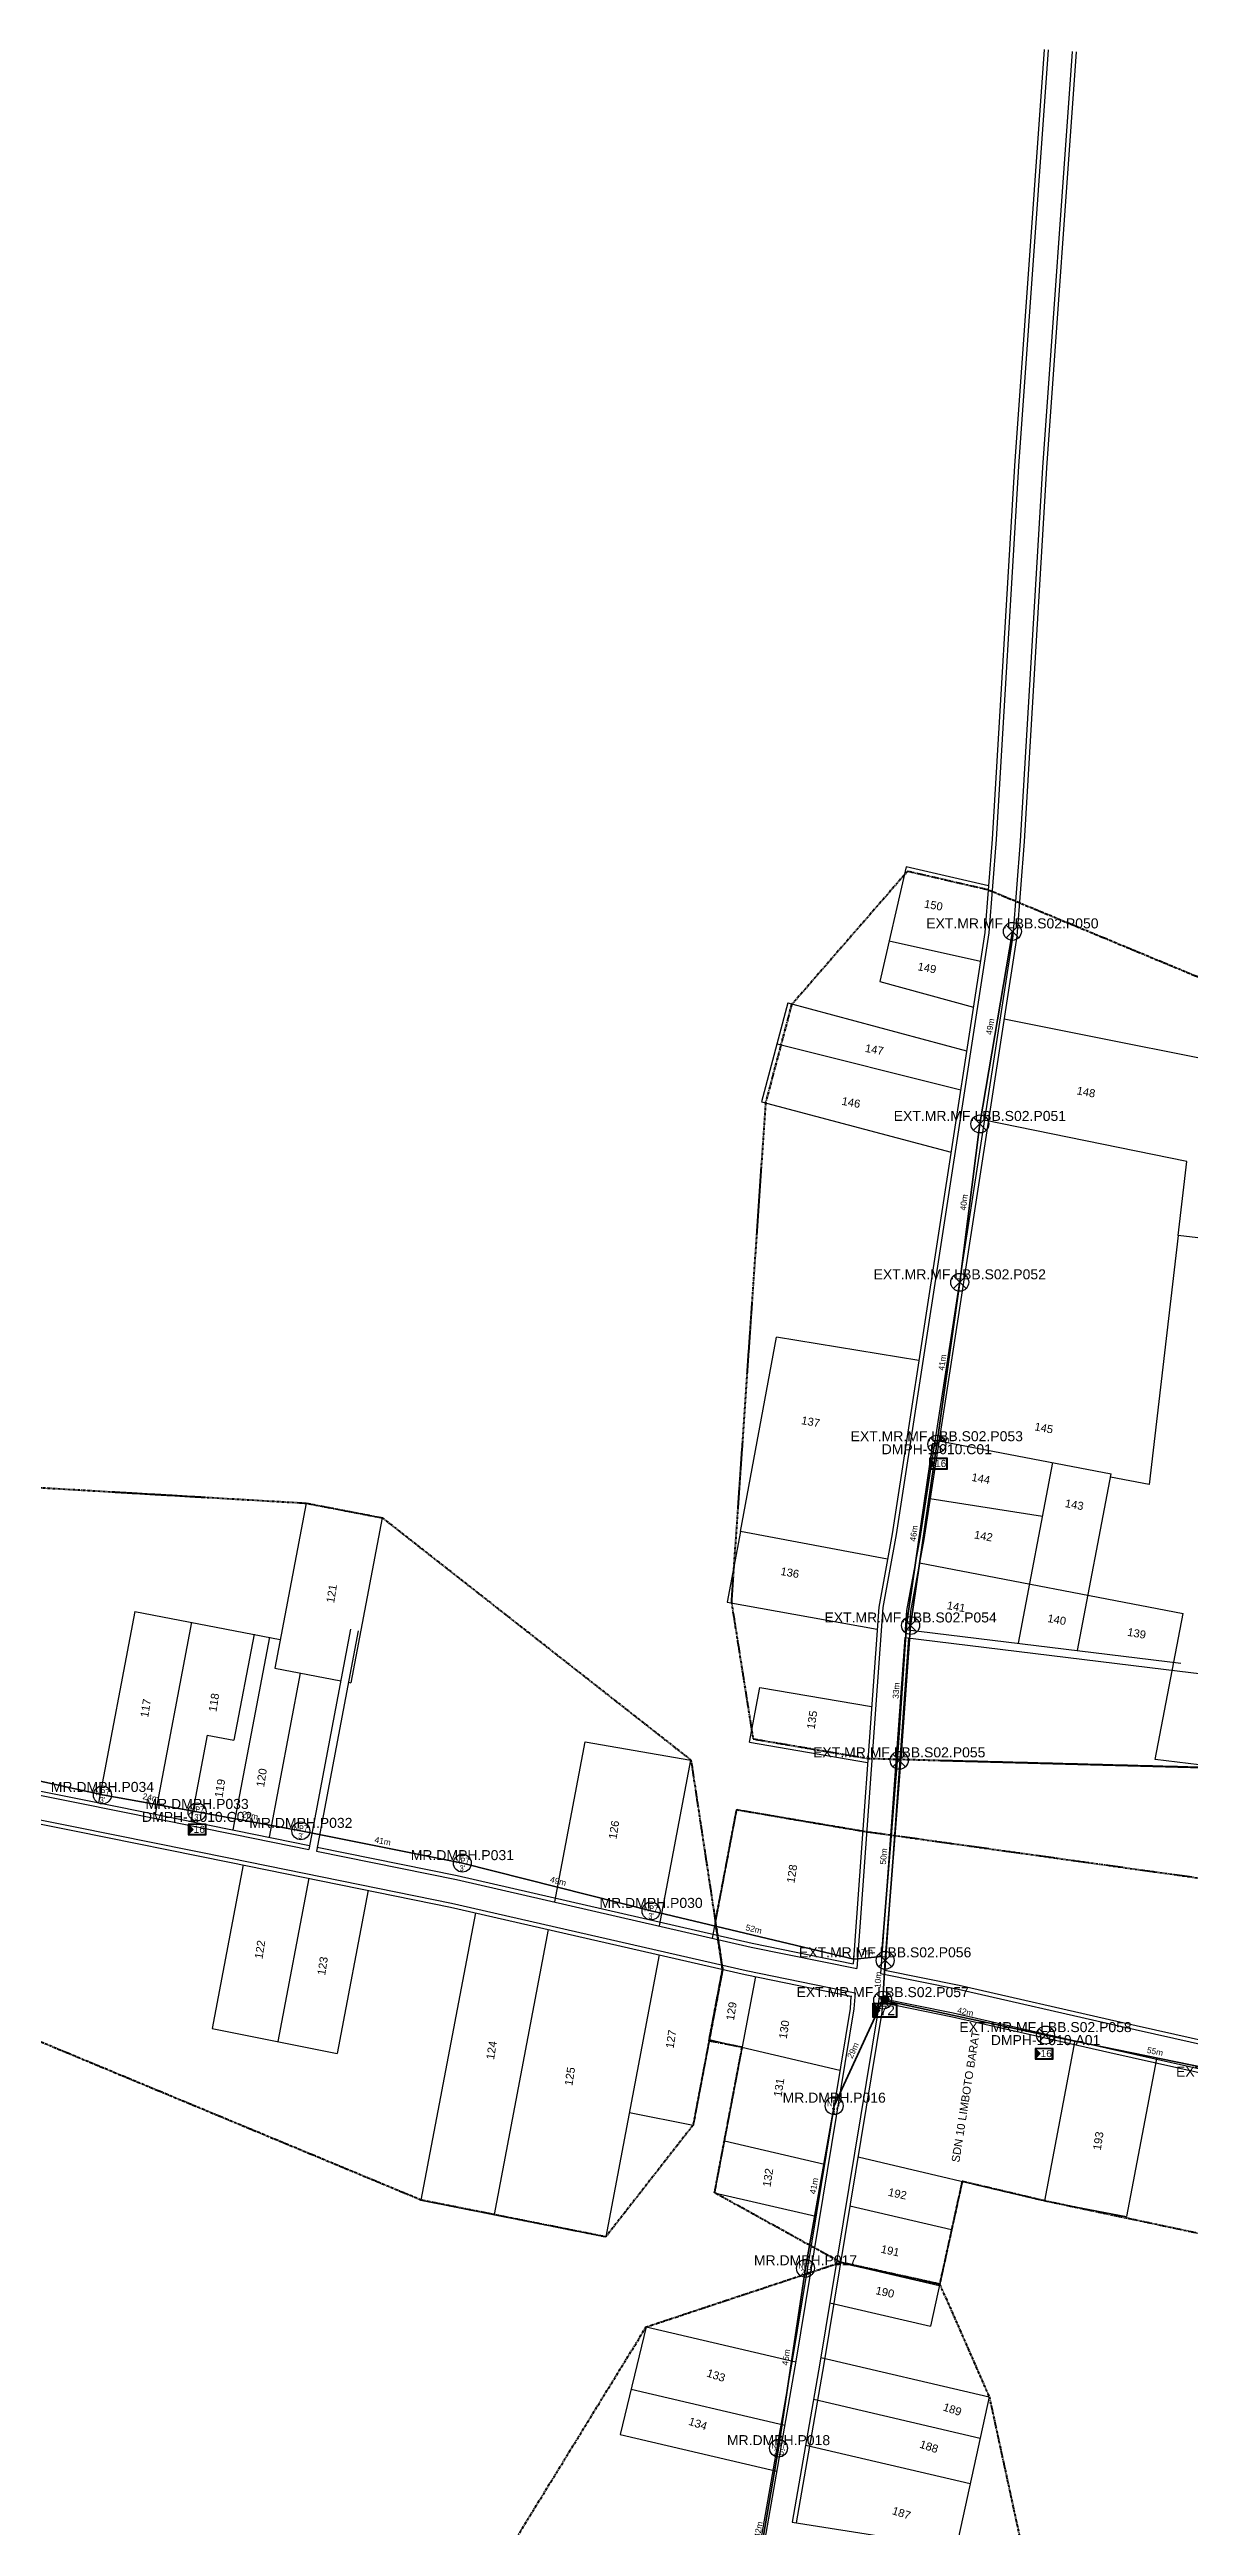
# Model space of a CAD drawing. Header units: metres. Extents: x 13679654 to 13688052, y 67972 to 70803.
# Drawn here: x 13681620 to 13681905, y 69508 to 70127 of the extents above; entities that cross this region are included whole.
import ezdxf
from ezdxf.enums import TextEntityAlignment as Align

# ---------------------------------------------------------------- set-up
doc = ezdxf.new("R2010")
doc.units = ezdxf.units.M
doc.header["$MEASUREMENT"] = 0
doc.linetypes.add('PHANTOM2', pattern=[1.25, 0.625, -0.125, 0.125, -0.125, 0.125, -0.125])
for name, color, linetype in [('Base Map', 251, 'Continuous'), ('EXISTING POLE', 16, 'Continuous'), ('FAT', 30, 'Continuous'), ('FAT DWG', 1, 'Continuous'), ('FDT DWG', 12, 'Continuous'), ('Home Number', 6, 'Continuous'), ('NEW POLE 7-2.5', 6, 'Continuous'), ('NEW POLE 7-3', 4, 'Continuous'), ('SPAN CABLE', 3, 'Continuous')]:
    doc.layers.add(name, color=color, linetype=linetype)
for name, color, linetype, lineweight in [('FAT AREA FDT 1', 134, 'PHANTOM2', 40), ('SLING WIRE', 4, 'Continuous', 35), ('XXX.XXX - Cable Line A (FO Cable 24C_2T) - AE', 3, 'Continuous', 35), ('XXX.XXX - Cable Line C (FO Cable 48C_2T) - AE', 192, 'Continuous', 35)]:
    doc.layers.add(name, color=color, linetype=linetype, lineweight=lineweight)
doc.styles.get("Standard").update_dxf_attribs({"font": 'arial.ttf'})
doc.styles.add('Title Block 3', font='dgn003.shx')
doc.dimstyles.new('EMR', dxfattribs={"dimtxt": 1.5, "dimasz": 0.18, "dimexe": 0.18, "dimexo": 0.0625, "dimgap": 0.09, "dimtad": 0, "dimdec": 0, "dimzin": 0, "dimdsep": 46, "dimtxsty": 'Standard', "dimcen": 0.09, "dimse1": 1, "dimse2": 1, "dimsd1": 1, "dimsd2": 1, "dimadec": 0, "dimazin": 0, "dimtfac": 1, "dimtdec": 0, "dimtofl": 0, "dimtmove": 0, "dimatfit": 3, "dimfxl": 1, "dimtolj": 1, "dimtzin": 0, "dimarcsym": 0})

# ---------------------------------------------------------------- blocks, each defined once
blk = doc.blocks.new('*U7')
h = blk.add_hatch(color=2)
h.dxf.hatch_style = 1
h.paths.add_polyline_path([(0.25, 2), (0.25, -2), (2.1, 0)])
h = blk.add_hatch(color=256)
h.dxf.hatch_style = 1
h.paths.add_polyline_path([(2.53, 3.47, 1), (4.97, 3.47, 1)])
for points in [[(0, 2.25), (7.5, 2.25), (7.5, -2.25), (0, -2.25)], [(0.25, 2), (7.25, 2), (7.25, -2), (0.25, -2)]]:
    blk.add_lwpolyline(points, close=True)
at = {"color": 2}
blk.add_lwpolyline([(0.25, 2), (0.25, -2), (2.1, 0)], close=True, dxfattribs=at)
blk.add_circle((3.75, 3.47), 1.22)
at = {"color": 7}
blk.add_attdef('FDT', text='', height=3, dxfattribs=at).set_placement((4.5, 0), align=Align.MIDDLE_CENTER)
blk = doc.blocks.new('*U11')
h = blk.add_hatch(color=2)
h.dxf.hatch_style = 1
h.paths.add_polyline_path([(0.2, -2), (0.2, 2), (2.1, 0)])
for points in [[(0, -2.3), (7.5, -2.3), (7.5, 2.2), (0, 2.2)], [(0.2, -2), (7.2, -2), (7.2, 2), (0.2, 2)]]:
    blk.add_lwpolyline(points, close=True)
at = {"color": 2}
blk.add_lwpolyline([(0.2, -2), (0.2, 2), (2.1, 0)], close=True, dxfattribs=at)
at = {"color": 7}
blk.add_attdef('FAT', text='', height=3, rotation=360, dxfattribs=at).set_placement((4.7, 0), align=Align.MIDDLE_CENTER)
blk.add_attdef('FAT_ID', text='', height=3, rotation=360, dxfattribs=at).set_placement((0, -4.5), align=Align.MIDDLE_LEFT)
blk = doc.blocks.new('*U14')
at = {"color": 0, "linetype": 'ByBlock', "lineweight": -2}
for points in [[(-1.58, 1.58), (1.58, -1.58)], [(-1.58, -1.58), (1.58, 1.58)]]:
    blk.add_lwpolyline(points, dxfattribs=at)
blk.add_circle((0, 0), 2.24, dxfattribs=at)
blk = doc.blocks.new('*U16')
at = {"color": 0, "linetype": 'ByBlock', "lineweight": -2}
blk.add_circle((0, 0), 2.24, dxfattribs=at)
at = {"color": 0, "linetype": 'ByBlock', "lineweight": -2, "style": 'Title Block 3', "width": 0.799091}
for s, p in [('NP7', (0, 0.62)), ("2.5'", (0.28, -1.02))]:
    blk.add_text(s, height=1.488, dxfattribs=at).set_placement(p, align=Align.MIDDLE_CENTER)
blk = doc.blocks.new('*U13')
at = {"color": 0, "linetype": 'ByBlock', "lineweight": -2}
blk.add_circle((0, 0), 2.24, dxfattribs=at)
at = {"color": 0, "linetype": 'ByBlock', "lineweight": -2, "style": 'Title Block 3', "width": 0.799091}
for s, p in [('NP7', (0, 0.62)), ("3'", (0, -1.27))]:
    blk.add_text(s, height=1.488, dxfattribs=at).set_placement(p, align=Align.MIDDLE_CENTER)
blk = doc.blocks.new('*D208')
at = {"layer": 'Defpoints', "color": 0, "transparency": 16777216}
for p in [(13681845.78, 69819.23), (13681847.26, 69819.02), (13681841.52, 69778.54)]:
    blk.add_point(p, dxfattribs=at)
at = {"layer": 'SPAN CABLE', "color": 0, "transparency": 16777216, "insert": (13681842.9, 69798.99), "char_height": 1.5, "attachment_point": 5, "rotation": 81.92333}
blk.add_mtext('\\A1;41m', dxfattribs=at)
blk = doc.blocks.new('*D209')
at = {"layer": 'Defpoints', "color": 0, "transparency": 16777216}
for p in [(13681850.81, 69858.81), (13681852.29, 69858.62), (13681847.26, 69819.02)]:
    blk.add_point(p, dxfattribs=at)
at = {"layer": 'SPAN CABLE', "color": 0, "transparency": 16777216, "insert": (13681848.29, 69839.01), "char_height": 1.5, "attachment_point": 5, "rotation": 82.75848}
blk.add_mtext('\\A1;40m', dxfattribs=at)
blk = doc.blocks.new('*D210')
at = {"layer": 'Defpoints', "color": 0, "transparency": 16777216}
for p in [(13681858.94, 69907.01), (13681860.42, 69906.76), (13681852.29, 69858.62)]:
    blk.add_point(p, dxfattribs=at)
at = {"layer": 'SPAN CABLE', "color": 0, "transparency": 16777216, "insert": (13681854.88, 69882.94), "char_height": 1.5, "attachment_point": 5, "rotation": 80.41795}
blk.add_mtext('\\A1;49m', dxfattribs=at)
blk = doc.blocks.new('*D231')
at = {"layer": 'Defpoints', "color": 0, "transparency": 16777216}
for p in [(13681827.99, 69639.55), (13681869.03, 69632.28), (13681868.71, 69630.81)]:
    blk.add_point(p, dxfattribs=at)
at = {"layer": 'SPAN CABLE', "color": 0, "transparency": 16777216, "insert": (13681848.67, 69636.65), "char_height": 1.5, "attachment_point": 5, "rotation": 347.88743}
blk.add_mtext('\\A1;42m', dxfattribs=at)
blk = doc.blocks.new('*D232')
at = {"layer": 'Defpoints', "color": 0, "transparency": 16777216}
for p in [(13681868.71, 69630.81), (13681922.88, 69619.68), (13681923.18, 69621.15)]:
    blk.add_point(p, dxfattribs=at)
at = {"layer": 'SPAN CABLE', "color": 0, "transparency": 16777216, "insert": (13681896.1, 69626.71), "char_height": 1.5, "attachment_point": 5, "rotation": 348.38629}
blk.add_mtext('\\A1;55m', dxfattribs=at)
blk = doc.blocks.new('*D319')
at = {"layer": 'Defpoints', "color": 0, "transparency": 16777216}
for p in [(13681827.12, 69649.59), (13681828.61, 69649.5), (13681827.99, 69639.55)]:
    blk.add_point(p, dxfattribs=at)
at = {"layer": 'SPAN CABLE', "color": 0, "transparency": 16777216, "insert": (13681826.81, 69644.62), "char_height": 1.5, "attachment_point": 5, "rotation": 86.43179}
blk.add_mtext('\\A1;10m', dxfattribs=at)
blk = doc.blocks.new('*D323')
at = {"layer": 'Defpoints', "color": 0, "transparency": 16777216}
for p in [(13681840.53, 69778.68), (13681840.74, 69780.17), (13681841.52, 69778.54)]:
    blk.add_point(p, dxfattribs=at)
at = {"layer": 'SPAN CABLE', "color": 0, "transparency": 16777216, "insert": (13681843.26, 69779.81), "char_height": 1.5, "attachment_point": 5, "rotation": 351.77974}
blk.add_mtext('\\A1;1m', dxfattribs=at)
blk = doc.blocks.new('*D324')
at = {"layer": 'Defpoints', "color": 0, "transparency": 16777216}
for p in [(13681840.53, 69778.68), (13681832.5, 69733.59), (13681833.98, 69733.37)]:
    blk.add_point(p, dxfattribs=at)
at = {"layer": 'SPAN CABLE', "color": 0, "transparency": 16777216, "insert": (13681835.77, 69756.24), "char_height": 1.5, "attachment_point": 5, "rotation": 81.77974}
blk.add_mtext('\\A1;46m', dxfattribs=at)
blk = doc.blocks.new('*D325')
at = {"layer": 'Defpoints', "color": 0, "transparency": 16777216}
for p in [(13681833.98, 69733.37), (13681830.24, 69700.37), (13681831.73, 69700.27)]:
    blk.add_point(p, dxfattribs=at)
at = {"layer": 'SPAN CABLE', "color": 0, "transparency": 16777216, "insert": (13681831.36, 69716.92), "char_height": 1.5, "attachment_point": 5, "rotation": 86.11673}
blk.add_mtext('\\A1;33m', dxfattribs=at)
blk = doc.blocks.new('*D326')
at = {"layer": 'Defpoints', "color": 0, "transparency": 16777216}
for p in [(13681831.73, 69700.27), (13681826.22, 69650.58), (13681827.71, 69650.46)]:
    blk.add_point(p, dxfattribs=at)
at = {"layer": 'SPAN CABLE', "color": 0, "transparency": 16777216, "insert": (13681828.23, 69675.49), "char_height": 1.5, "attachment_point": 5, "rotation": 85.38284}
blk.add_mtext('\\A1;50m', dxfattribs=at)
blk = doc.blocks.new('*D327')
at = {"layer": 'Defpoints', "color": 0, "transparency": 16777216}
for p in [(13681820.61, 69651.33), (13681827.71, 69650.46), (13681820.74, 69649.83)]:
    blk.add_point(p, dxfattribs=at)
at = {"layer": 'SPAN CABLE', "color": 0, "transparency": 16777216, "insert": (13681824.09, 69651.64), "char_height": 1.5, "attachment_point": 5, "rotation": 5.17447}
blk.add_mtext('\\A1;7m', dxfattribs=at)
blk = doc.blocks.new('*D328')
at = {"layer": 'Defpoints', "color": 0, "transparency": 16777216}
for p in [(13681770.42, 69663.32), (13681770.08, 69661.86), (13681820.74, 69649.83)]:
    blk.add_point(p, dxfattribs=at)
at = {"layer": 'SPAN CABLE', "color": 0, "transparency": 16777216, "insert": (13681795.76, 69657.31), "char_height": 1.5, "attachment_point": 5, "rotation": 346.64272}
blk.add_mtext('\\A1;52m', dxfattribs=at)
blk = doc.blocks.new('*D329')
at = {"layer": 'Defpoints', "color": 0, "transparency": 16777216}
for p in [(13681723.27, 69675.26), (13681722.9, 69673.81), (13681770.08, 69661.86)]:
    blk.add_point(p, dxfattribs=at)
at = {"layer": 'SPAN CABLE', "color": 0, "transparency": 16777216, "insert": (13681746.86, 69669.29), "char_height": 1.5, "attachment_point": 5, "rotation": 345.79323}
blk.add_mtext('\\A1;49m', dxfattribs=at)
blk = doc.blocks.new('*D330')
at = {"layer": 'Defpoints', "color": 0, "transparency": 16777216}
for p in [(13681682.52, 69681.87), (13681682.81, 69683.34), (13681722.9, 69673.81)]:
    blk.add_point(p, dxfattribs=at)
at = {"layer": 'SPAN CABLE', "color": 0, "transparency": 16777216, "insert": (13681703, 69679.31), "char_height": 1.5, "attachment_point": 5, "rotation": 348.71044}
blk.add_mtext('\\A1;41m', dxfattribs=at)
blk = doc.blocks.new('*D331')
at = {"layer": 'Defpoints', "color": 0, "transparency": 16777216}
for p in [(13681656.85, 69688.08), (13681656.58, 69686.61), (13681682.52, 69681.87)]:
    blk.add_point(p, dxfattribs=at)
at = {"layer": 'SPAN CABLE', "color": 0, "transparency": 16777216, "insert": (13681669.82, 69685.71), "char_height": 1.5, "attachment_point": 5, "rotation": 349.64438}
blk.add_mtext('\\A1;26m', dxfattribs=at)
blk = doc.blocks.new('*D332')
at = {"layer": 'Defpoints', "color": 0, "transparency": 16777216}
for p in [(13681632.91, 69690.86), (13681633.18, 69692.34), (13681656.58, 69686.61)]:
    blk.add_point(p, dxfattribs=at)
at = {"layer": 'SPAN CABLE', "color": 0, "transparency": 16777216, "insert": (13681645.01, 69690.21), "char_height": 1.5, "attachment_point": 5, "rotation": 349.80653}
blk.add_mtext('\\A1;24m', dxfattribs=at)
blk = doc.blocks.new('*D333')
at = {"layer": 'Defpoints', "color": 0, "transparency": 16777216}
for p in [(13681590.33, 69700.23), (13681590.65, 69701.7), (13681632.91, 69690.86)]:
    blk.add_point(p, dxfattribs=at)
at = {"layer": 'SPAN CABLE', "color": 0, "transparency": 16777216, "insert": (13681611.94, 69697.01), "char_height": 1.5, "attachment_point": 5, "rotation": 347.59354}
blk.add_mtext('\\A1;44m', dxfattribs=at)
blk = doc.blocks.new('*D361')
at = {"layer": 'Defpoints', "color": 0, "transparency": 16777216}
for p in [(13681827.99, 69639.55), (13681814.51, 69613.78), (13681815.87, 69613.16)]:
    blk.add_point(p, dxfattribs=at)
at = {"layer": 'SPAN CABLE', "color": 0, "transparency": 16777216, "insert": (13681820.57, 69626.98), "char_height": 1.5, "attachment_point": 5, "rotation": 65.33217}
blk.add_mtext('\\A1;29m', dxfattribs=at)
blk = doc.blocks.new('*D362')
at = {"layer": 'Defpoints', "color": 0, "transparency": 16777216}
for p in [(13681815.87, 69613.16), (13681807.23, 69572.77), (13681808.7, 69572.51)]:
    blk.add_point(p, dxfattribs=at)
at = {"layer": 'SPAN CABLE', "color": 0, "transparency": 16777216, "insert": (13681810.81, 69593.1), "char_height": 1.5, "attachment_point": 5, "rotation": 80.00102}
blk.add_mtext('\\A1;41m', dxfattribs=at)
blk = doc.blocks.new('*D363')
at = {"layer": 'Defpoints', "color": 0, "transparency": 16777216}
for p in [(13681808.7, 69572.51), (13681800.47, 69527.76), (13681801.95, 69527.54)]:
    blk.add_point(p, dxfattribs=at)
at = {"layer": 'SPAN CABLE', "color": 0, "transparency": 16777216, "insert": (13681803.84, 69550.25), "char_height": 1.5, "attachment_point": 5, "rotation": 81.45761}
blk.add_mtext('\\A1;45m', dxfattribs=at)
blk = doc.blocks.new('*D364')
at = {"layer": 'Defpoints', "color": 0, "transparency": 16777216}
for p in [(13681801.95, 69527.54), (13681793.38, 69486.51), (13681794.86, 69486.26)]:
    blk.add_point(p, dxfattribs=at)
at = {"layer": 'SPAN CABLE', "color": 0, "transparency": 16777216, "insert": (13681796.93, 69507.15), "char_height": 1.5, "attachment_point": 5, "rotation": 80.25229}
blk.add_mtext('\\A1;42m', dxfattribs=at)

msp = doc.modelspace()

# ---------------------------------------------------------------- linework, layer by layer
at = {"layer": 'Base Map', "flags": 128}
for points in [[(13681868.4, 70127.24), (13681860.94, 70023.17), (13681855.39, 69929.78), (13681853.56, 69906.49), (13681830.37, 69756.11), (13681827.01, 69737.84), (13681820.63, 69648.66)], [(13681869.4, 70127.17), (13681861.94, 70023.11), (13681856.39, 69929.71), (13681854.55, 69906.37), (13681831.36, 69755.94), (13681828, 69737.71), (13681821.54, 69647.45)], [(13681875.39, 70126.73), (13681867.93, 70022.71), (13681862.38, 69929.3), (13681860.52, 69905.67), (13681837.28, 69754.93), (13681833.97, 69736.94), (13681833.63, 69732.24)], [(13681876.39, 70126.66), (13681868.92, 70022.64), (13681863.38, 69929.23), (13681861.51, 69905.55), (13681838.26, 69754.76), (13681834.96, 69736.81), (13681834.63, 69732.12)], [(13681854.47, 69918.14), (13681833.86, 69922.92), (13681827.3, 69894.25), (13681850.67, 69887.79)], [(13681829.62, 69904.42), (13681852.46, 69899.35)], [(13681804.3, 69888.9), (13681797.73, 69864.14), (13681845.09, 69851.56)], [(13681804.3, 69888.9), (13681848.99, 69876.86)], [(13681858.33, 69884.91), (13682005.23, 69855.56), (13681998.1, 69819.37), (13681901.86, 69830.76), (13681894.59, 69768.47), (13681884.93, 69770.33)], [(13681801.57, 69878.63), (13681847.5, 69867.18)], [(13681904.02, 69849.24), (13681853.4, 69859.53)], [(13681901.86, 69830.76), (13681904.02, 69849.24)], [(13681792.43, 69756.74), (13681801.46, 69805.34)], [(13681837.05, 69799.45), (13681801.46, 69805.34)], [(13681842.06, 69779.4), (13681885.08, 69771.13)], [(13681861.95, 69728.78), (13681870.51, 69773.94)], [(13681876.71, 69726.98), (13681885.08, 69771.13)], [(13681683.81, 69763.81), (13681675.99, 69722.57)], [(13681683.81, 69763.81), (13681702.87, 69760.15)], [(13681867.96, 69760.47), (13681839.82, 69764.87)], [(13681702.87, 69760.15), (13681695.04, 69718.9)], [(13681829.21, 69749.82), (13681792.43, 69756.74), (13681789.15, 69739.09)], [(13681837.19, 69748.92), (13681903.08, 69736.25)], [(13681789.15, 69739.09), (13681826.61, 69732.29)], [(13681641.01, 69736.74), (13681631.93, 69688.9)], [(13681641.01, 69736.74), (13681677.35, 69729.75)], [(13681655.18, 69734.01), (13681646.08, 69686.04)], [(13681670.81, 69731.01), (13681665.79, 69704.54)], [(13681694.92, 69732.26), (13681684.48, 69677.23)], [(13681696.89, 69731.88), (13681686.45, 69676.83)], [(13681833.63, 69732.24), (13681902.5, 69723.83)], [(13681896.15, 69699.7), (13681903.08, 69736.25)], [(13681674.68, 69730.26), (13681665.54, 69682.11)], [(13681833.49, 69730.23), (13681827.48, 69646.24)], [(13681834.48, 69730.11), (13681828.54, 69647.05)], [(13681833.49, 69730.23), (13681902.26, 69721.83)], [(13681682.38, 69721.34), (13681674.59, 69680.27)], [(13681675.99, 69722.57), (13681692.48, 69719.4)], [(13681694.45, 69719.02), (13681695.04, 69718.9)], [(13681902.26, 69721.83), (13681926.36, 69718.88), (13681923.64, 69696.34), (13681896.15, 69699.7)], [(13681492.21, 69715.8), (13681494.58, 69715.38), (13681552.8, 69703.71), (13681627.29, 69688.81), (13681666.11, 69680.97), (13681684.48, 69677.23)], [(13681492.52, 69716.77), (13681494.76, 69716.37), (13681553, 69704.69), (13681627.48, 69689.8), (13681666.3, 69681.95), (13681684.67, 69678.22)], [(13681794.7, 69704.01), (13681797.3, 69717.73)], [(13681797.3, 69717.73), (13681825.23, 69712.99)], [(13681659.09, 69705.83), (13681654.99, 69684.24)], [(13681659.09, 69705.83), (13681665.79, 69704.54)], [(13681745.99, 69664.09), (13681753.59, 69704.13)], [(13681753.59, 69704.13), (13681780.05, 69699.58)], [(13681794.7, 69704.01), (13681824.23, 69698.99)], [(13681543.43, 69699.42), (13681551.63, 69697.78), (13681626.11, 69682.88), (13681664.92, 69675.04), (13681720.17, 69663.81), (13681793.86, 69646.93), (13681821.11, 69641.37)], [(13681544.15, 69698.25), (13681551.43, 69696.79), (13681625.92, 69681.9), (13681664.72, 69674.06), (13681719.96, 69662.83), (13681793.65, 69645.94), (13681820.05, 69640.56)], [(13681772.18, 69658.09), (13681780.05, 69699.58)], [(13681785.41, 69655.06), (13681791.5, 69687.18)], [(13681791.5, 69687.18), (13681823, 69681.83)], [(13681686.45, 69676.83), (13681721.43, 69669.72), (13681795.12, 69652.83), (13681821.54, 69647.45)], [(13681686.63, 69677.82), (13681721.64, 69670.7), (13681795.33, 69653.82), (13681820.63, 69648.66)], [(13681668.09, 69673.37), (13681660.33, 69632.46)], [(13681684.51, 69670.03), (13681676.76, 69629.19)], [(13681699.38, 69667.01), (13681691.64, 69626.22)], [(13681726.18, 69661.4), (13681712.56, 69589.56)], [(13681744.38, 69657.23), (13681730.85, 69585.92)], [(13681772.12, 69650.87), (13681758.75, 69580.36)], [(13681787.97, 69647.24), (13681780.59, 69608.31)], [(13681796.22, 69645.42), (13681785.97, 69591.4)], [(13681827.48, 69646.24), (13681846.89, 69642.28), (13681886.3, 69633.31), (13681957.32, 69617.41), (13682013.02, 69606.43), (13682083.1, 69592.68), (13682129.72, 69582.77), (13682186.6, 69570.24), (13682238.09, 69560.88), (13682332.66, 69540.72), (13682456.17, 69510.81), (13682521.46, 69495.69), (13682561.6, 69486.34)], [(13681828.54, 69647.05), (13681847.1, 69643.26), (13681886.52, 69634.29), (13681957.52, 69618.39), (13682013.21, 69607.42), (13682083.3, 69593.66), (13682129.93, 69583.75), (13682186.79, 69571.22), (13682238.28, 69561.87), (13682332.88, 69541.7), (13682456.4, 69511.79), (13682521.68, 69496.67), (13682561.79, 69487.33)], [(13681820.05, 69640.56), (13681819.83, 69637.47), (13681805.41, 69549.97), (13681792.14, 69473.83), (13681790.53, 69465.83)], [(13681821.11, 69641.37), (13681820.82, 69637.35), (13681806.4, 69549.8), (13681793.12, 69473.65), (13681791.52, 69465.65)], [(13681827.04, 69640.16), (13681826.79, 69636.64), (13681812.31, 69548.79), (13681805.38, 69509.03)], [(13681827.96, 69638.95), (13681827.78, 69636.52), (13681813.3, 69548.62), (13681806.37, 69508.87)], [(13681827.04, 69640.16), (13681845.63, 69636.37), (13681884.98, 69627.41), (13681956.09, 69611.49), (13682011.87, 69600.5), (13682081.91, 69586.75), (13682128.45, 69576.86), (13682161.61, 69569.56)], [(13681827.96, 69638.95), (13681845.42, 69635.39), (13681884.76, 69626.43), (13681955.89, 69610.51), (13682011.67, 69599.52), (13682081.71, 69585.77), (13682128.24, 69575.87), (13682161.42, 69568.57)], [(13681660.33, 69632.46), (13681691.64, 69626.22)], [(13681784.64, 69629.68), (13681817.29, 69622.06)], [(13681876.06, 69629.44), (13681868.46, 69589.36)], [(13681896.43, 69624.85), (13681888.95, 69585.42)], [(13681764.65, 69611.49), (13681780.59, 69608.31)], [(13681788.43, 69604.37), (13681813.41, 69598.54)], [(13681821.83, 69600.38), (13681868.46, 69589.36)], [(13681712.56, 69589.56), (13681758.75, 69580.36)], [(13681785.97, 69591.4), (13681811.26, 69585.5)], [(13681847.86, 69594.23), (13681839.92, 69558.05)], [(13681868.46, 69589.36), (13681888.95, 69585.42)], [(13681819.8, 69588.09), (13681845.21, 69582.17)], [(13681817.48, 69573.98), (13681842.15, 69568.22)], [(13681814.8, 69563.91), (13681839.92, 69558.05)], [(13681768.87, 69557.85), (13681762.38, 69530.95)], [(13681768.87, 69557.85), (13681806.28, 69549.13)], [(13681812.54, 69550.18), (13681854.64, 69540.36)], [(13681765.11, 69542.28), (13681803.52, 69533.32)], [(13681810.74, 69539.78), (13681852.38, 69530.07)], [(13681854.64, 69540.36), (13681846.36, 69502.61)], [(13681762.38, 69530.95), (13681801.52, 69521.82)], [(13681808.74, 69528.27), (13681849.88, 69518.67)], [(13681805.38, 69509.03), (13681853.48, 69501.49)]]:
    msp.add_lwpolyline(points, dxfattribs=at)
at = {"layer": 'FAT AREA FDT 1'}
msp.add_lwpolyline([(13681834.17, 69921.76), (13681805.21, 69888.42), (13681798.72, 69863.98), (13681790.16, 69739.14), (13681795.57, 69704.87), (13681824.33, 69699.99), (13681922.75, 69697.36), (13681925.39, 69719.25), (13681997.16, 69819.78), (13682004.09, 69854.95), (13681854.17, 69917.18)], close=True, dxfattribs=at)
for points in [[(13681548.56, 69782.87), (13681592.96, 69769.11), (13681683.81, 69763.81), (13681702.87, 69760.15), (13681780.05, 69699.58), (13681787.97, 69647.24), (13681780.59, 69608.31), (13681758.75, 69580.36), (13681712.56, 69589.56), (13681534.62, 69663.52), (13681544.15, 69698.25), (13681544.15, 69698.25), (13681492.52, 69716.77), (13681507.07, 69761.56), (13681539.05, 69751.78), (13681548.56, 69782.87)], [(13681842.23, 69568.55), (13681817.48, 69573.98), (13681785.97, 69591.4), (13681792.87, 69627.76), (13681784.58, 69629.33), (13681787.97, 69647.24), (13681786.18, 69659.09), (13681791.5, 69687.18), (13681823, 69681.83), (13681970.35, 69661.26), (13681965.05, 69616.91), (13681970.24, 69608.7), (13681961.36, 69569.7), (13681868.46, 69589.36), (13681847.86, 69594.23), (13681842.23, 69568.55)], [(13681727.36, 69490.37), (13681768.87, 69557.85), (13681817.48, 69573.98), (13681842.23, 69568.55), (13681854.64, 69540.36), (13681870.03, 69469.42), (13681866.19, 69451.91), (13681799.05, 69467.58), (13681786.23, 69444.34), (13681760.38, 69451.02), (13681757.65, 69440.41), (13681718.33, 69450.54), (13681720.54, 69459.24), (13681727.36, 69490.37)]]:
    msp.add_lwpolyline(points, dxfattribs=at)
at = {"layer": 'SLING WIRE', "flags": 128}
msp.add_lwpolyline([(13681841.52, 69778.54), (13681847.26, 69819.02), (13681852.29, 69858.62), (13681860.42, 69906.76)], dxfattribs=at)
at = {"layer": 'XXX.XXX - Cable Line A (FO Cable 24C_2T) - AE', "flags": 128}
for points in [[(13681827.99, 69639.55), (13681828.61, 69649.5), (13681832.56, 69699.76), (13681834.97, 69733.23), (13681841.52, 69778.54), (13681840.53, 69778.68), (13681833.98, 69733.37), (13681831.73, 69700.27), (13681827.71, 69650.46), (13681820.74, 69649.83), (13681770.08, 69661.86), (13681722.9, 69673.81), (13681682.52, 69681.87), (13681656.58, 69686.61), (13681632.91, 69690.86), (13681590.33, 69700.23)], [(13681827.99, 69639.55), (13681815.87, 69613.16), (13681808.7, 69572.51), (13681801.95, 69527.54), (13681794.86, 69486.26), (13681791.82, 69467.13), (13681785.07, 69433.5), (13681775.55, 69386.03), (13681769.29, 69363.88), (13681761.01, 69316.44)]]:
    msp.add_lwpolyline(points, dxfattribs=at)
at = {"layer": 'XXX.XXX - Cable Line C (FO Cable 48C_2T) - AE', "flags": 128}
msp.add_lwpolyline([(13681827.99, 69639.55), (13681868.71, 69630.81), (13681922.88, 69619.68), (13681963.57, 69611.54), (13682019.15, 69600.33), (13682072.35, 69588.61), (13682114.58, 69580.26), (13682166.14, 69569.34), (13682212.18, 69559.42), (13682257.84, 69549.05), (13682307.78, 69539.07)], dxfattribs=at)

# ---------------------------------------------------------------- block references
at = {"layer": 'EXISTING POLE', "color": 1}
for p in [(13681860.42, 69906.76), (13681852.29, 69858.62), (13681847.26, 69819.02), (13681841.52, 69778.54), (13681834.97, 69733.23), (13681832.13, 69699.5), (13681828.61, 69649.5), (13681827.99, 69639.55), (13681868.71, 69630.81)]:
    msp.add_blockref('*U14', p, dxfattribs=at)
at = {"layer": 'FAT DWG'}
ref = msp.add_blockref('*U11', (13681839.69, 69773.7), dxfattribs=dict(at, xscale=0.6000000000000003, yscale=0.6000000000000003, zscale=0.6000000000000003))
ref.add_attrib('FAT', '16', dxfattribs={"layer": '0', "color": 7, "height": 1.8, "rotation": 0}).set_placement((13681842.49, 69773.73), align=Align.MIDDLE_CENTER)
ref = msp.add_blockref('*U11', (13681654.33, 69682.24), dxfattribs=dict(at, xscale=0.6000000000000003, yscale=0.6000000000000003, zscale=0.6000000000000003))
ref.add_attrib('FAT', '16', dxfattribs={"layer": '0', "color": 7, "height": 1.8, "rotation": 0}).set_placement((13681657.13, 69682.26), align=Align.MIDDLE_CENTER)
ref = msp.add_blockref('*U11', (13681866.08, 69626.18), dxfattribs=dict(at, xscale=0.6000000000000003, yscale=0.6000000000000003, zscale=0.6000000000000003))
ref.add_attrib('FAT', '16', dxfattribs={"layer": '0', "color": 7, "height": 1.8, "rotation": 0}).set_placement((13681868.89, 69626.2), align=Align.MIDDLE_CENTER)
at = {"layer": 'FDT DWG', "xscale": 0.8, "yscale": 0.8, "zscale": 0.8}
msp.add_blockref('*U7', (13681825.57, 69636.99), dxfattribs=at).add_auto_attribs({'FDT': '72'})
at = {"layer": 'NEW POLE 7-2.5'}
for p in [(13681808.7, 69572.51), (13681801.95, 69527.54)]:
    msp.add_blockref('*U16', p, dxfattribs=at)
at = {"layer": 'NEW POLE 7-3'}
for p in [(13681632.91, 69690.86), (13681656.58, 69686.61), (13681682.52, 69681.87), (13681722.9, 69673.81), (13681770.08, 69661.86), (13681815.87, 69613.16)]:
    msp.add_blockref('*U13', p, dxfattribs=at)

# ---------------------------------------------------------------- texts
at = {"layer": 'EXISTING POLE', "color": 1}
for s, p in [('EXT.MR.MF.LBB.S02.P050', (13681860.42, 69906.76)), ('EXT.MR.MF.LBB.S02.P051', (13681852.29, 69858.62)), ('EXT.MR.MF.LBB.S02.P052', (13681847.26, 69819.02)), ('EXT.MR.MF.LBB.S02.P053', (13681841.52, 69778.54)), ('EXT.MR.MF.LBB.S02.P054', (13681834.97, 69733.23)), ('EXT.MR.MF.LBB.S02.P055', (13681832.13, 69699.5)), ('EXT.MR.MF.LBB.S02.P056', (13681828.61, 69649.5)), ('EXT.MR.MF.LBB.S02.P057', (13681827.99, 69639.55)), ('EXT.MR.MF.LBB.S02.P058', (13681868.71, 69630.81)), ('EXT.MR.MF.LBB.S02.P059', (13681922.88, 69619.68))]:
    msp.add_text(s, height=2.5, dxfattribs=at).set_placement(p, align=Align.BOTTOM_CENTER)
at = {"layer": 'FAT'}
for s, p in [('DMPH-1.010.C01', (13681841.52, 69778.54)), ('DMPH-1.010.C02', (13681656.58, 69686.61)), ('DMPH-1.010.A01', (13681868.71, 69630.81))]:
    msp.add_text(s, height=2.5, dxfattribs=at).set_placement(p, align=Align.TOP_CENTER)
at = {"layer": 'Home Number'}
for s, rotation, p in [('150', 349.71086, (13681840.7, 69913.31)), ('149', 349.71086, (13681839.08, 69897.63)), ('147', 349.71086, (13681825.93, 69877.22)), ('148', 349.71086, (13681878.85, 69866.6)), ('146', 349.71086, (13681820.09, 69863.99)), ('137', 349.71086, (13681809.99, 69784.16)), ('145', 349.71086, (13681868.3, 69782.6)), ('144', 349.71086, (13681852.55, 69769.96)), ('143', 349.71086, (13681875.92, 69763.43)), ('142', 349.71086, (13681853.19, 69755.59)), ('121', 81.0631, (13681690.21, 69741.19)), ('136', 349.71086, (13681804.8, 69746.44)), ('141', 349.71086, (13681846.38, 69737.92)), ('140', 349.71086, (13681871.54, 69734.68)), ('139', 349.71086, (13681891.5, 69731.25)), ('117', 81.0631, (13681643.72, 69712.56)), ('118', 81.0631, (13681660.78, 69713.97)), ('135', 81.0631, (13681810.34, 69709.62)), ('119', 81.0631, (13681662.3, 69692.52)), ('120', 81.0631, (13681672.7, 69695.17)), ('126', 81.0631, (13681760.8, 69682.14)), ('128', 81.0631, (13681805.3, 69671.16)), ('122', 81.0631, (13681672.29, 69652.19)), ('123', 81.0631, (13681687.96, 69648.1)), ('129', 81.0631, (13681790.17, 69636.79)), ('127', 81.0631, (13681775.07, 69629.81)), ('130', 81.0631, (13681803.35, 69632.19)), ('SDN 10 LIMBOTO BARAT', 81.0631, (13681848.74, 69615.44)), ('124', 81.0631, (13681730.19, 69627.01)), ('125', 81.0631, (13681749.77, 69620.49)), ('131', 81.0631, (13681802.06, 69617.7)), ('193', 81.0631, (13681881.88, 69604.36)), ('132', 81.0631, (13681799.3, 69595.18)), ('192', 347.62958, (13681831.69, 69591.15)), ('191', 347.62958, (13681829.88, 69576.91)), ('190', 347.62958, (13681828.57, 69566.54)), ('133', 341.80099, (13681786.33, 69545.73)), ('134', 341.80099, (13681781.8, 69533.66)), ('189', 341.80099, (13681845.42, 69537.23)), ('188', 341.80099, (13681839.57, 69527.94)), ('187', 341.80099, (13681832.69, 69511.31))]:
    msp.add_text(s, height=2, rotation=rotation, dxfattribs=at).set_placement(p, align=Align.MIDDLE_CENTER)
at = {"layer": 'NEW POLE 7-2.5'}
for s, p in [('MR.DMPH.P017', (13681808.7, 69572.51)), ('MR.DMPH.P018', (13681801.95, 69527.54))]:
    msp.add_text(s, height=2.5, dxfattribs=at).set_placement(p, align=Align.BOTTOM_CENTER)
at = {"layer": 'NEW POLE 7-3'}
for s, p in [('MR.DMPH.P034', (13681632.91, 69690.86)), ('MR.DMPH.P033', (13681656.58, 69686.61)), ('MR.DMPH.P032', (13681682.52, 69681.87)), ('MR.DMPH.P031', (13681722.9, 69673.81)), ('MR.DMPH.P030', (13681770.08, 69661.86)), ('MR.DMPH.P016', (13681815.87, 69613.16))]:
    msp.add_text(s, height=2.5, dxfattribs=at).set_placement(p, align=Align.BOTTOM_CENTER)

# ---------------------------------------------------------------- dimensions: what is measured, and where the dimension line sits
at = {"layer": 'SPAN CABLE', "color": 2}
for p1, p2, distance, picture, middle in [((13681852.29, 69858.62), (13681860.42, 69906.76), 1.5, '*D210', (13681854.88, 69882.94)), ((13681847.26, 69819.02), (13681852.29, 69858.62), 1.5, '*D209', (13681848.29, 69839.01)), ((13681841.52, 69778.54), (13681847.26, 69819.02), 1.5, '*D208', (13681842.9, 69798.99)), ((13681841.52, 69778.54), (13681840.53, 69778.68), -1.5, '*D323', (13681843.26, 69779.81)), ((13681840.53, 69778.68), (13681833.98, 69733.37), -1.5, '*D324', (13681835.77, 69756.24)), ((13681833.98, 69733.37), (13681831.73, 69700.27), -1.5, '*D325', (13681831.36, 69716.92)), ((13681632.91, 69690.86), (13681590.33, 69700.23), -1.5, '*D333', (13681611.94, 69697.01)), ((13681831.73, 69700.27), (13681827.71, 69650.46), -1.5, '*D326', (13681828.23, 69675.49)), ((13681656.58, 69686.61), (13681632.91, 69690.86), -1.5, '*D332', (13681645.01, 69690.21)), ((13681682.52, 69681.87), (13681656.58, 69686.61), -1.5, '*D331', (13681669.82, 69685.71)), ((13681722.9, 69673.81), (13681682.52, 69681.87), -1.5, '*D330', (13681703, 69679.31)), ((13681770.08, 69661.86), (13681722.9, 69673.81), -1.5, '*D329', (13681746.86, 69669.29)), ((13681820.74, 69649.83), (13681770.08, 69661.86), -1.5, '*D328', (13681795.76, 69657.31)), ((13681827.71, 69650.46), (13681820.74, 69649.83), -1.5, '*D327', (13681824.09, 69651.64)), ((13681827.99, 69639.55), (13681828.61, 69649.5), 1.5, '*D319', (13681826.81, 69644.62)), ((13681827.99, 69639.55), (13681815.87, 69613.16), -1.5, '*D361', (13681820.57, 69626.98)), ((13681827.99, 69639.55), (13681868.71, 69630.81), 1.5, '*D231', (13681848.67, 69636.65)), ((13681868.71, 69630.81), (13681922.88, 69619.68), 1.5, '*D232', (13681896.1, 69626.71)), ((13681815.87, 69613.16), (13681808.7, 69572.51), -1.5, '*D362', (13681810.81, 69593.1)), ((13681808.7, 69572.51), (13681801.95, 69527.54), -1.5, '*D363', (13681803.84, 69550.25)), ((13681801.95, 69527.54), (13681794.86, 69486.26), -1.5, '*D364', (13681796.93, 69507.15))]:
    dim = msp.add_aligned_dim(p1=p1, p2=p2, distance=distance, dimstyle='EMR', override={"dimpost": 'm'}, dxfattribs=at)
    dim.commit()
    dim.dimension.update_dxf_attribs({"geometry": picture, "text_midpoint": middle})

doc.saveas('drawing.dxf')
